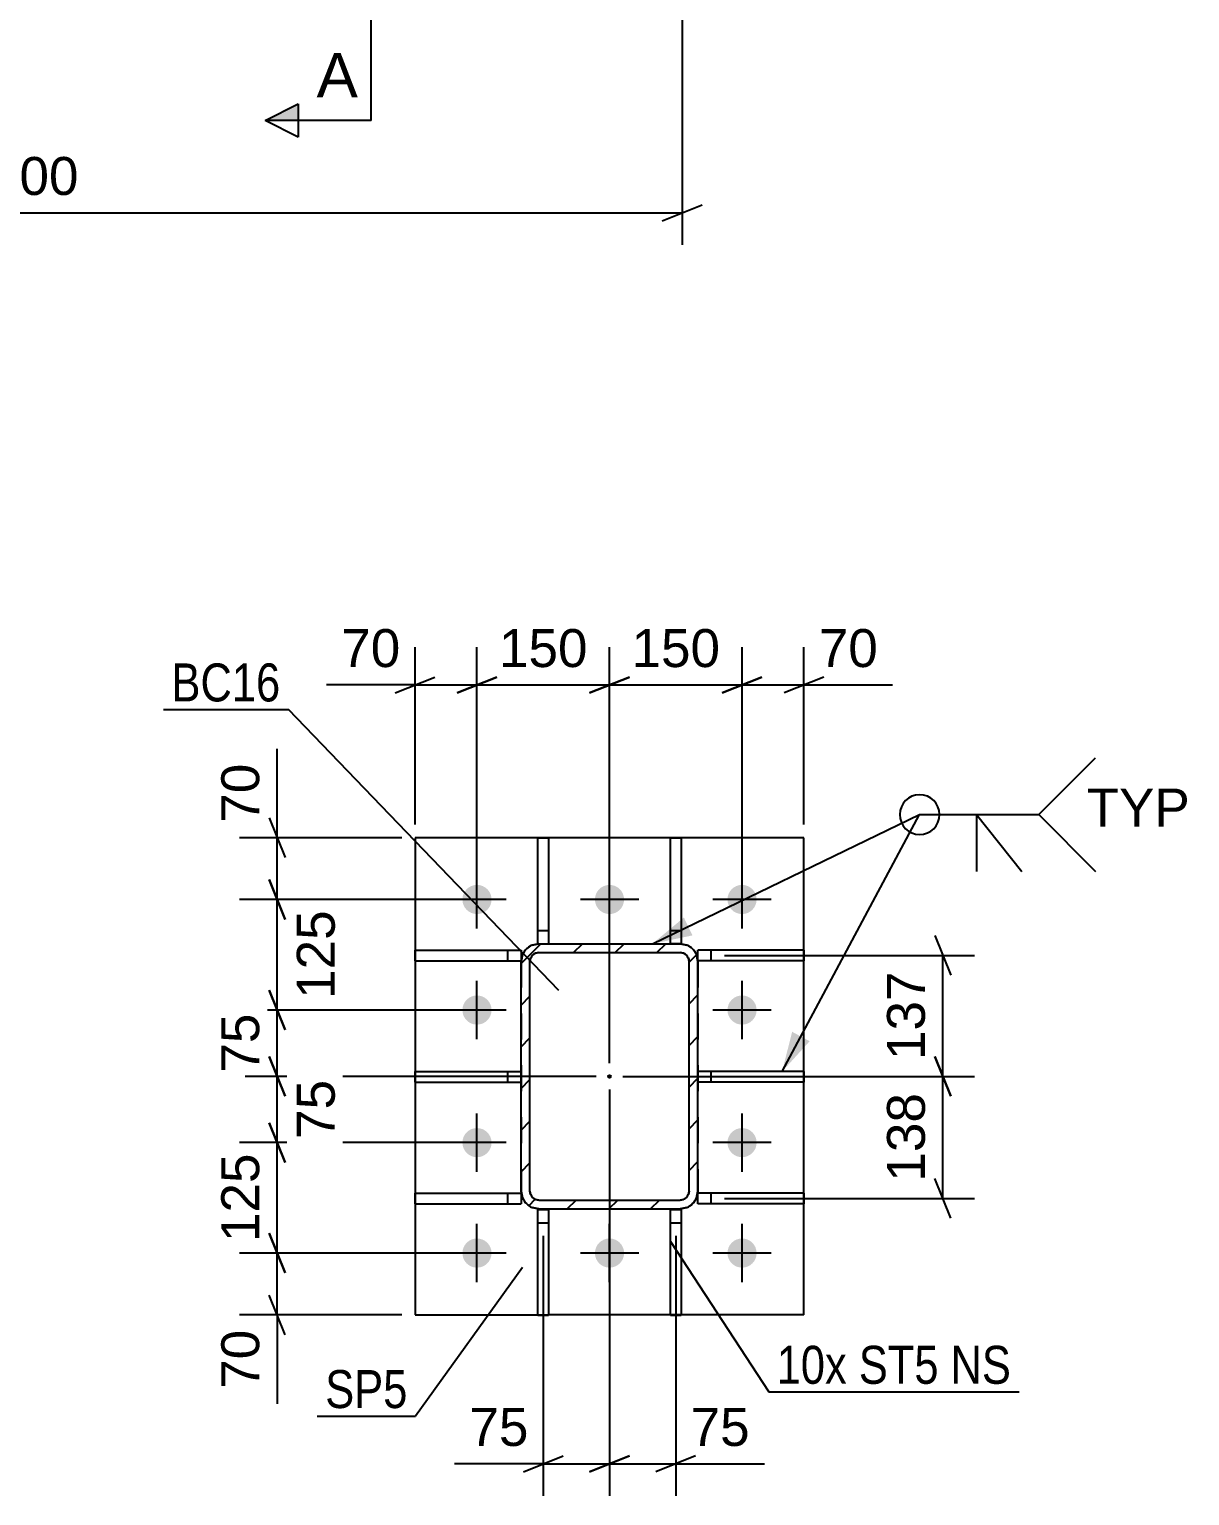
# Model space of a CAD drawing. Header units: millimetres. Extents: x 0 to 841, y 0 to 594.
# Drawn here: x 128.5 to 216, y 94.8 to 205.4 of the extents above; entities that cross this region are included whole.
import ezdxf

# ---------------------------------------------------------------- set-up
doc = ezdxf.new("R2010")
doc.units = ezdxf.units.MM
doc.linetypes.add('DXK_LINE_DOT2', pattern=[3.9198, 1.9599, -1.9599])
doc.linetypes.add('DXK_LINE_DOT3', pattern=[5.9187, 2.979, -0.9799, 0.9799, -0.9799])
doc.styles.add('Arial', font='ARIAL.TTF', dxfattribs={"height": 0.2})
doc.styles.add('Arial Narrow', font='ARIALN.TTF', dxfattribs={"height": 0.2})

# ---------------------------------------------------------------- blocks, each defined once
blk = doc.blocks.new('Part-284933679-8261 - 8215')
at = {"color": 2, "linetype": 'Continuous'}
for p, q in [((157.56, 135.18), (157.56, 135.98)), ((157.56, 135.98), (165.56, 135.98)), ((157.56, 135.18), (165.56, 135.18)), ((165.56, 135.98), (165.56, 135.18))]:
    blk.add_line(p, q, dxfattribs=at)
at = {"color": 7, "linetype": 'DXK_LINE_DOT2'}
blk.add_line((164.56, 135.18), (164.56, 135.98), dxfattribs=at)
blk = doc.blocks.new('Part-284933679-8221 - 8215')
at = {"linetype": 'Continuous'}
h = blk.add_hatch(dxfattribs=at)
h.set_pattern_fill('', scale=0.7, style=0, pattern_type=0)
h.set_pattern_definition([(45, (178.7942, 135.6407), (-1.57154, 1.57154), [])])
h.paths.add_polyline_path([(178.9, 135.13), (178.79, 135.64), (178.51, 136.07), (178.07, 136.36), (177.56, 136.46), (166.9, 136.46), (166.39, 136.36), (165.95, 136.07), (165.66, 135.64), (165.56, 135.13), (165.56, 117.8), (165.66, 117.29), (165.95, 116.85), (166.39, 116.57), (166.9, 116.46), (177.56, 116.46), (178.07, 116.57), (178.51, 116.85), (178.79, 117.29), (178.9, 117.8)])
h.paths.add_polyline_path([(178.18, 117.54), (178.03, 117.33), (177.82, 117.18), (177.56, 117.13), (166.9, 117.13), (166.64, 117.18), (166.42, 117.33), (166.28, 117.54), (166.23, 117.8), (166.23, 135.13), (166.28, 135.39), (166.42, 135.6), (166.64, 135.75), (166.9, 135.8), (177.56, 135.8), (177.82, 135.75), (178.03, 135.6), (178.18, 135.39), (178.23, 135.13), (178.23, 117.8)])
blk.add_hatch(color=246, dxfattribs=at).paths.add_polyline_path([(172.23, 126.36, -1), (172.23, 126.56, -1)])
at = {"color": 7, "linetype": 'DXK_LINE_DOT2'}
for p, q in [((166.39, 136.36), (166.9, 136.46)), ((166.9, 136.46), (177.56, 136.46)), ((177.56, 136.46), (178.07, 136.36)), ((165.56, 135.13), (165.66, 135.64)), ((165.56, 135.13), (165.56, 117.8)), ((166.28, 135.39), (166.23, 135.13)), ((166.23, 117.8), (166.23, 135.13)), ((166.9, 135.8), (166.64, 135.75)), ((166.9, 135.8), (177.56, 135.8)), ((177.82, 135.75), (177.56, 135.8)), ((178.23, 135.13), (178.18, 135.39)), ((178.23, 117.8), (178.23, 135.13)), ((178.79, 135.64), (178.9, 135.13)), ((178.9, 135.13), (178.9, 117.8)), ((165.66, 117.29), (165.56, 117.8)), ((166.23, 117.8), (166.28, 117.54)), ((178.18, 117.54), (178.23, 117.8)), ((178.9, 117.8), (178.79, 117.29)), ((166.9, 116.46), (166.39, 116.57)), ((166.64, 117.18), (166.9, 117.13)), ((166.9, 117.13), (177.56, 117.13)), ((166.9, 116.46), (177.56, 116.46)), ((177.56, 117.13), (177.82, 117.18)), ((178.07, 116.57), (177.56, 116.46))]:
    blk.add_line(p, q, dxfattribs=at)
at = {"color": 2, "linetype": 'Continuous'}
for p, q in [((166.9, 136.46), (166.39, 136.36)), ((166.9, 136.46), (177.56, 136.46)), ((178.07, 136.36), (177.56, 136.46)), ((165.66, 135.64), (165.56, 135.13)), ((165.56, 117.8), (165.56, 135.13)), ((166.23, 135.13), (166.28, 135.39)), ((166.23, 117.8), (166.23, 135.13)), ((166.64, 135.75), (166.9, 135.8)), ((166.9, 135.8), (177.56, 135.8)), ((177.56, 135.8), (177.82, 135.75)), ((178.18, 135.39), (178.23, 135.13)), ((178.23, 117.8), (178.23, 135.13)), ((178.9, 135.13), (178.79, 135.64)), ((178.9, 117.8), (178.9, 135.13)), ((165.56, 117.8), (165.66, 117.29)), ((166.28, 117.54), (166.23, 117.8)), ((178.23, 117.8), (178.18, 117.54)), ((178.79, 117.29), (178.9, 117.8)), ((166.39, 116.57), (166.9, 116.46)), ((166.9, 117.13), (166.64, 117.18)), ((166.9, 117.13), (177.56, 117.13)), ((166.9, 116.46), (177.56, 116.46)), ((177.82, 117.18), (177.56, 117.13)), ((177.56, 116.46), (178.07, 116.57))]:
    blk.add_line(p, q, dxfattribs=at)
at = {"color": 7, "linetype": 'DXK_LINE_DOT3'}
blk.add_line((172.23, 126.46), (172.23, 126.46), dxfattribs=at)
at = {"color": 246, "linetype": 'DXK_LINE_DOT2'}
blk.add_line((172.23, 126.46), (172.23, 126.46), dxfattribs=at)
at = {"color": 246, "linetype": 'Continuous'}
blk.add_circle((172.23, 126.46), 0.1, dxfattribs=at)
at = {"color": 7, "linetype": 'DXK_LINE_DOT2'}
for centre, radius, start, end in [((166.9, 135.13), 1.33, 112.5, 157.5), ((177.56, 135.13), 1.33, 22.5, 67.5), ((166.9, 135.13), 0.667, 112.5, 157.5), ((177.56, 135.13), 0.667, 22.5, 67.5), ((166.9, 117.8), 1.33, 202.5, 247.5), ((166.9, 117.8), 0.667, 202.5, 247.5), ((177.56, 117.8), 0.667, 292.5, 337.5), ((177.56, 117.8), 1.33, 292.5, 337.5)]:
    blk.add_arc(centre, radius, start, end, dxfattribs=at)
at = {"color": 2, "linetype": 'Continuous'}
for centre, radius, start, end in [((166.9, 135.13), 1.33, 112.5, 157.5), ((177.56, 135.13), 1.33, 22.5, 67.5), ((166.9, 135.13), 0.667, 112.5, 157.5), ((177.56, 135.13), 0.667, 22.5, 67.5), ((166.9, 117.8), 1.33, 202.5, 247.5), ((166.9, 117.8), 0.667, 202.5, 247.5), ((177.56, 117.8), 0.667, 292.5, 337.5), ((177.56, 117.8), 1.33, 292.5, 337.5)]:
    blk.add_arc(centre, radius, start, end, dxfattribs=at)
blk = doc.blocks.new('Part-284933679-8259 - 8215')
at = {"color": 2, "linetype": 'Continuous'}
for p, q in [((186.9, 117.65), (178.9, 117.65)), ((178.9, 116.85), (178.9, 117.65)), ((186.9, 117.65), (186.9, 116.85)), ((186.9, 116.85), (178.9, 116.85))]:
    blk.add_line(p, q, dxfattribs=at)
at = {"color": 7, "linetype": 'DXK_LINE_DOT2'}
blk.add_line((179.9, 116.85), (179.9, 117.65), dxfattribs=at)
blk = doc.blocks.new('Part-284933679-8243 - 8215')
at = {"color": 2, "linetype": 'Continuous'}
for p, q in [((157.56, 144.46), (157.56, 108.46)), ((186.9, 144.46), (157.56, 144.46)), ((186.9, 108.46), (186.9, 144.46)), ((157.56, 108.46), (166.83, 108.46)), ((176.83, 108.46), (167.63, 108.46)), ((186.9, 108.46), (177.63, 108.46))]:
    blk.add_line(p, q, dxfattribs=at)
at = {"color": 7, "linetype": 'DXK_LINE_DOT2'}
for p, q in [((166.83, 108.46), (167.63, 108.46)), ((177.63, 108.46), (176.83, 108.46))]:
    blk.add_line(p, q, dxfattribs=at)
blk = doc.blocks.new('Part-284933679-8257 - 8215')
at = {"color": 2, "linetype": 'Continuous'}
for p, q in [((186.9, 126.82), (178.9, 126.82)), ((186.9, 126.82), (186.9, 126.02)), ((186.9, 126.02), (178.9, 126.02))]:
    blk.add_line(p, q, dxfattribs=at)
at = {"color": 7, "linetype": 'DXK_LINE_DOT2'}
for p, q in [((178.9, 126.82), (178.9, 126.02)), ((179.9, 126.02), (179.9, 126.82))]:
    blk.add_line(p, q, dxfattribs=at)
blk = doc.blocks.new('Part-284933679-8258 - 8215')
at = {"color": 2, "linetype": 'Continuous'}
for p, q in [((186.9, 135.98), (178.9, 135.98)), ((178.9, 135.18), (178.9, 135.98)), ((186.9, 135.18), (178.9, 135.18)), ((186.9, 135.98), (186.9, 135.18))]:
    blk.add_line(p, q, dxfattribs=at)
at = {"color": 7, "linetype": 'DXK_LINE_DOT2'}
blk.add_line((179.9, 135.18), (179.9, 135.98), dxfattribs=at)
blk = doc.blocks.new('Part-284933679-8260 - 8215')
at = {"color": 2, "linetype": 'Continuous'}
for p, q in [((157.56, 126.02), (157.56, 126.82)), ((157.56, 126.82), (165.56, 126.82)), ((157.56, 126.02), (165.56, 126.02))]:
    blk.add_line(p, q, dxfattribs=at)
at = {"color": 7, "linetype": 'DXK_LINE_DOT2'}
for p, q in [((164.56, 126.02), (164.56, 126.82)), ((165.56, 126.82), (165.56, 126.02))]:
    blk.add_line(p, q, dxfattribs=at)
blk = doc.blocks.new('Part-284933679-8262 - 8215')
at = {"color": 2, "linetype": 'Continuous'}
for p, q in [((157.56, 116.85), (157.56, 117.65)), ((157.56, 117.65), (165.56, 117.65)), ((165.56, 117.65), (165.56, 116.85)), ((157.56, 116.85), (165.56, 116.85))]:
    blk.add_line(p, q, dxfattribs=at)
at = {"color": 7, "linetype": 'DXK_LINE_DOT2'}
blk.add_line((164.56, 116.85), (164.56, 117.65), dxfattribs=at)
blk = doc.blocks.new('Part-284933679-8263 - 8215')
at = {"color": 2, "linetype": 'Continuous'}
for p, q in [((166.83, 108.42), (166.83, 116.42)), ((166.83, 116.42), (167.63, 116.42)), ((167.63, 116.42), (167.63, 108.42)), ((167.63, 108.42), (166.83, 108.42))]:
    blk.add_line(p, q, dxfattribs=at)
at = {"color": 7, "linetype": 'DXK_LINE_DOT2'}
blk.add_line((166.83, 115.42), (167.63, 115.42), dxfattribs=at)
blk = doc.blocks.new('Part-284933679-8264 - 8215')
at = {"color": 2, "linetype": 'Continuous'}
for p, q in [((176.83, 108.42), (176.83, 116.42)), ((176.83, 116.42), (177.63, 116.42)), ((177.63, 116.42), (177.63, 108.42)), ((177.63, 108.42), (176.83, 108.42))]:
    blk.add_line(p, q, dxfattribs=at)
at = {"color": 7, "linetype": 'DXK_LINE_DOT2'}
blk.add_line((176.83, 115.42), (177.63, 115.42), dxfattribs=at)
blk = doc.blocks.new('Part-284933679-8265 - 8215')
at = {"color": 2, "linetype": 'Continuous'}
for p, q in [((166.83, 136.46), (166.83, 144.46)), ((166.83, 144.46), (167.63, 144.46)), ((167.63, 144.46), (167.63, 136.46)), ((166.9, 136.46), (166.83, 136.46))]:
    blk.add_line(p, q, dxfattribs=at)
at = {"color": 7, "linetype": 'DXK_LINE_DOT2'}
for p, q in [((166.83, 137.46), (167.63, 137.46)), ((166.83, 136.46), (167.63, 136.46))]:
    blk.add_line(p, q, dxfattribs=at)
blk = doc.blocks.new('Part-284933679-8266 - 8215')
at = {"color": 2, "linetype": 'Continuous'}
for p, q in [((176.83, 136.46), (176.83, 144.46)), ((176.83, 144.46), (177.63, 144.46)), ((177.63, 144.46), (177.63, 136.46)), ((177.63, 136.46), (177.56, 136.46))]:
    blk.add_line(p, q, dxfattribs=at)
at = {"color": 7, "linetype": 'DXK_LINE_DOT2'}
for p, q in [((176.83, 137.46), (177.63, 137.46)), ((177.56, 136.46), (176.83, 136.46))]:
    blk.add_line(p, q, dxfattribs=at)
blk = doc.blocks.new('Bolt-284933679-8295 - 8215')
at = {"linetype": 'Continuous'}
for points in [[(161.13, 139.8, -1), (163.33, 139.8, -1)], [(171.13, 139.8, -1), (173.33, 139.8, -1)], [(181.13, 139.8, -1), (183.33, 139.8, -1)], [(161.13, 131.46, -1), (163.33, 131.46, -1)], [(181.13, 131.46, -1), (183.33, 131.46, -1)], [(161.13, 121.46, -1), (163.33, 121.46, -1)], [(181.13, 121.46, -1), (183.33, 121.46, -1)], [(161.13, 113.13, -1), (163.33, 113.13, -1)], [(171.13, 113.13, -1), (173.33, 113.13, -1)], [(181.13, 113.13, -1), (183.33, 113.13, -1)]]:
    blk.add_hatch(color=1, dxfattribs=at).paths.add_polyline_path(points)
at = {"color": 1, "linetype": 'Continuous'}
for p, q in [((162.23, 137.6), (162.23, 142)), ((172.23, 137.6), (172.23, 142)), ((182.23, 137.6), (182.23, 142)), ((164.43, 139.8), (160.03, 139.8)), ((174.43, 139.8), (170.03, 139.8)), ((184.43, 139.8), (180.03, 139.8)), ((162.23, 129.26), (162.23, 133.66)), ((182.23, 129.26), (182.23, 133.66)), ((164.43, 131.46), (160.03, 131.46)), ((184.43, 131.46), (180.03, 131.46)), ((162.23, 119.26), (162.23, 123.66)), ((182.23, 119.26), (182.23, 123.66)), ((164.43, 121.46), (160.03, 121.46)), ((184.43, 121.46), (180.03, 121.46)), ((162.23, 110.93), (162.23, 115.33)), ((172.23, 110.93), (172.23, 115.33)), ((182.23, 110.93), (182.23, 115.33)), ((164.43, 113.13), (160.03, 113.13)), ((174.43, 113.13), (170.03, 113.13)), ((184.43, 113.13), (180.03, 113.13))]:
    blk.add_line(p, q, dxfattribs=at)
blk = doc.blocks.new('StraightDimension-284933679-2320 - 1918')
at = {"color": 7, "linetype": 'Continuous'}
for p, q in [((77.71, 256.8), (77.71, 189.19)), ((177.71, 256.8), (177.71, 189.19)), ((79.21, 192.19), (76.21, 190.99)), ((77.71, 191.59), (177.71, 191.59)), ((176.21, 190.99), (179.21, 192.19))]:
    blk.add_line(p, q, dxfattribs=at)
at = {"color": 0}
blk.add_wipeout([(132.75, 192.34), (132.75, 196.54), (122.66, 196.54), (122.66, 192.34)], dxfattribs=at)
at = {"color": 3, "style": 'Arial'}
blk.add_text('1500', height=2.865, dxfattribs=at).set_placement((123.26, 192.94))
blk = doc.blocks.new('StraightDimension-284933679-10790 - 8215')
at = {"color": 7, "linetype": 'Continuous'}
for p, q in [((157.56, 145.46), (157.56, 158.83)), ((162.23, 140.8), (162.23, 158.83)), ((157.56, 155.98), (150.87, 155.98)), ((157.56, 155.98), (150.87, 155.98)), ((156.06, 155.38), (159.06, 156.58)), ((157.56, 155.98), (162.23, 155.98)), ((163.73, 156.58), (160.73, 155.38))]:
    blk.add_line(p, q, dxfattribs=at)
at = {"color": 0}
blk.add_wipeout([(157.04, 156.73), (157.04, 160.93), (151.39, 160.93), (151.39, 156.73)], dxfattribs=at)
at = {"color": 3, "style": 'Arial'}
blk.add_text('70', height=2.865, dxfattribs=at).set_placement((151.99, 157.33))
blk = doc.blocks.new('StraightDimension-284933679-10788 - 8215')
at = {"color": 7, "linetype": 'Continuous'}
for p, q in [((172.23, 127.46), (172.23, 158.83)), ((182.23, 140.8), (182.23, 158.83)), ((170.73, 155.38), (173.73, 156.58)), ((172.23, 155.98), (182.23, 155.98)), ((183.73, 156.58), (180.73, 155.38))]:
    blk.add_line(p, q, dxfattribs=at)
at = {"color": 0}
blk.add_wipeout([(181.16, 156.73), (181.16, 160.93), (173.29, 160.93), (173.29, 156.73)], dxfattribs=at)
at = {"color": 3, "style": 'Arial'}
blk.add_text('150', height=2.865, dxfattribs=at).set_placement((173.89, 157.33))
blk = doc.blocks.new('StraightDimension-284933679-21764 - 8215')
at = {"color": 7, "linetype": 'Continuous'}
for p, q in [((146.55, 122.96), (147.75, 119.96)), ((161.23, 121.46), (144.3, 121.46)), ((147.15, 113.13), (147.15, 121.46)), ((147.75, 111.63), (146.55, 114.63)), ((161.23, 113.13), (144.3, 113.13))]:
    blk.add_line(p, q, dxfattribs=at)
at = {"color": 0}
blk.add_wipeout([(146.4, 121.23), (142.2, 121.23), (142.2, 113.36), (146.4, 113.36)], dxfattribs=at)
at = {"color": 3, "style": 'Arial'}
blk.add_text('125', height=2.865, rotation=90.0002, dxfattribs=at).set_placement((145.8, 113.96))
blk = doc.blocks.new('StraightDimension-284933679-21765 - 8215')
at = {"color": 7, "linetype": 'Continuous'}
for p, q in [((146.55, 114.63), (147.75, 111.63)), ((161.23, 113.13), (144.3, 113.13)), ((147.15, 108.46), (147.15, 113.13)), ((147.75, 106.96), (146.55, 109.96)), ((156.56, 108.46), (144.3, 108.46)), ((147.15, 108.46), (147.15, 101.77)), ((147.15, 108.46), (147.15, 101.77))]:
    blk.add_line(p, q, dxfattribs=at)
at = {"color": 0}
blk.add_wipeout([(146.4, 107.94), (142.2, 107.94), (142.2, 102.29), (146.4, 102.29)], dxfattribs=at)
at = {"color": 3, "style": 'Arial'}
blk.add_text('70', height=2.865, rotation=90.0002, dxfattribs=at).set_placement((145.8, 102.89))
blk = doc.blocks.new('StraightDimension-284933679-10787 - 8215')
at = {"color": 7, "linetype": 'Continuous'}
for p, q in [((182.23, 140.8), (182.23, 158.83)), ((186.9, 145.46), (186.9, 158.83)), ((180.73, 155.38), (183.73, 156.58)), ((182.23, 155.98), (186.9, 155.98)), ((188.4, 156.58), (185.4, 155.38)), ((186.9, 155.98), (193.59, 155.98)), ((186.9, 155.98), (193.59, 155.98))]:
    blk.add_line(p, q, dxfattribs=at)
at = {"color": 0}
blk.add_wipeout([(193.07, 156.73), (193.07, 160.93), (187.42, 160.93), (187.42, 156.73)], dxfattribs=at)
at = {"color": 3, "style": 'Arial'}
blk.add_text('70', height=2.865, dxfattribs=at).set_placement((188.02, 157.33))
blk = doc.blocks.new('StraightDimension-284933679-10789 - 8215')
at = {"color": 7, "linetype": 'Continuous'}
for p, q in [((162.23, 140.8), (162.23, 158.83)), ((172.23, 127.46), (172.23, 158.83)), ((160.73, 155.38), (163.73, 156.58)), ((162.23, 155.98), (172.23, 155.98)), ((173.73, 156.58), (170.73, 155.38))]:
    blk.add_line(p, q, dxfattribs=at)
at = {"color": 0}
blk.add_wipeout([(171.16, 156.73), (171.16, 160.93), (163.29, 160.93), (163.29, 156.73)], dxfattribs=at)
at = {"color": 3, "style": 'Arial'}
blk.add_text('150', height=2.865, dxfattribs=at).set_placement((163.89, 157.33))
blk = doc.blocks.new('StraightDimension-284933679-10829 - 8215')
at = {"color": 7, "linetype": 'Continuous'}
for p, q in [((172.23, 125.46), (172.23, 94.83)), ((177.23, 114.42), (177.23, 94.83)), ((170.73, 96.63), (173.73, 97.83)), ((178.73, 97.83), (175.73, 96.63)), ((172.23, 97.23), (177.23, 97.23)), ((177.23, 97.23), (183.93, 97.23)), ((177.23, 97.23), (183.93, 97.23))]:
    blk.add_line(p, q, dxfattribs=at)
at = {"color": 0}
blk.add_wipeout([(183.4, 97.98), (183.4, 102.18), (177.75, 102.18), (177.75, 97.98)], dxfattribs=at)
at = {"color": 3, "style": 'Arial'}
blk.add_text('75', height=2.865, dxfattribs=at).set_placement((178.35, 98.58))
blk = doc.blocks.new('StraightDimension-284933679-10830 - 8215')
at = {"color": 7, "linetype": 'Continuous'}
for p, q in [((172.23, 125.46), (172.23, 94.83)), ((167.23, 114.42), (167.23, 94.83)), ((165.73, 96.63), (168.73, 97.83)), ((173.73, 97.83), (170.73, 96.63)), ((167.23, 97.23), (160.53, 97.23)), ((167.23, 97.23), (160.53, 97.23)), ((167.23, 97.23), (172.23, 97.23))]:
    blk.add_line(p, q, dxfattribs=at)
at = {"color": 0}
blk.add_wipeout([(166.7, 97.98), (166.7, 102.18), (161.06, 102.18), (161.06, 97.98)], dxfattribs=at)
at = {"color": 3, "style": 'Arial'}
blk.add_text('75', height=2.865, dxfattribs=at).set_placement((161.66, 98.58))
blk = doc.blocks.new('StraightDimension-284933679-10842 - 8215')
at = {"color": 7, "linetype": 'Continuous'}
for p, q in [((196.78, 137.08), (197.98, 134.08)), ((180.9, 135.58), (199.78, 135.58)), ((197.38, 126.46), (197.38, 135.58)), ((197.98, 124.96), (196.78, 127.96)), ((173.23, 126.46), (199.78, 126.46))]:
    blk.add_line(p, q, dxfattribs=at)
at = {"color": 0}
blk.add_wipeout([(196.63, 134.96), (192.43, 134.96), (192.43, 127.09), (196.63, 127.09)], dxfattribs=at)
at = {"color": 3, "style": 'Arial'}
blk.add_text('137', height=2.865, rotation=90.0002, dxfattribs=at).set_placement((196.03, 127.69))
blk = doc.blocks.new('StraightDimension-284933679-10843 - 8215')
at = {"color": 7, "linetype": 'Continuous'}
for p, q in [((196.78, 127.96), (197.98, 124.96)), ((173.23, 126.46), (199.78, 126.46)), ((197.38, 117.25), (197.38, 126.46)), ((197.98, 115.75), (196.78, 118.75)), ((180.9, 117.25), (199.78, 117.25))]:
    blk.add_line(p, q, dxfattribs=at)
at = {"color": 0}
blk.add_wipeout([(196.63, 125.79), (192.43, 125.79), (192.43, 117.92), (196.63, 117.92)], dxfattribs=at)
at = {"color": 3, "style": 'Arial'}
blk.add_text('138', height=2.865, rotation=90.0002, dxfattribs=at).set_placement((196.03, 118.52))
blk = doc.blocks.new('StraightDimension-284933679-21760 - 8215')
at = {"color": 7, "linetype": 'Continuous'}
for p, q in [((147.15, 144.46), (147.15, 151.16)), ((147.15, 144.46), (147.15, 151.16)), ((146.55, 145.96), (147.75, 142.96)), ((156.56, 144.46), (144.3, 144.46)), ((147.15, 139.8), (147.15, 144.46)), ((147.75, 138.3), (146.55, 141.3)), ((161.23, 139.8), (144.3, 139.8))]:
    blk.add_line(p, q, dxfattribs=at)
at = {"color": 0}
blk.add_wipeout([(146.4, 150.64), (142.2, 150.64), (142.2, 144.99), (146.4, 144.99)], dxfattribs=at)
at = {"color": 3, "style": 'Arial'}
blk.add_text('70', height=2.865, rotation=90.0002, dxfattribs=at).set_placement((145.8, 145.59))
blk = doc.blocks.new('StraightDimension-284933679-21761 - 8215')
at = {"color": 7, "linetype": 'Continuous'}
for p, q in [((146.55, 141.3), (147.75, 138.3)), ((161.23, 139.8), (144.75, 139.8)), ((147.15, 131.46), (147.15, 139.8)), ((147.75, 129.96), (146.55, 132.96)), ((161.23, 131.46), (144.75, 131.46))]:
    blk.add_line(p, q, dxfattribs=at)
at = {"color": 0}
blk.add_wipeout([(152.1, 139.57), (147.9, 139.57), (147.9, 131.69), (152.1, 131.69)], dxfattribs=at)
at = {"color": 3, "style": 'Arial'}
blk.add_text('125', height=2.865, rotation=90.0002, dxfattribs=at).set_placement((151.5, 132.3))
blk = doc.blocks.new('StraightDimension-284933679-21762 - 8215')
at = {"color": 7, "linetype": 'Continuous'}
for p, q in [((146.55, 132.96), (147.75, 129.96)), ((161.23, 131.46), (144.3, 131.46)), ((147.15, 126.46), (147.15, 131.46)), ((147.75, 124.96), (146.55, 127.96)), ((171.23, 126.46), (144.3, 126.46))]:
    blk.add_line(p, q, dxfattribs=at)
at = {"color": 0}
blk.add_wipeout([(146.4, 131.79), (142.2, 131.79), (142.2, 126.14), (146.4, 126.14)], dxfattribs=at)
at = {"color": 3, "style": 'Arial'}
blk.add_text('75', height=2.865, rotation=90.0002, dxfattribs=at).set_placement((145.8, 126.74))
blk = doc.blocks.new('StraightDimension-284933679-21763 - 8215')
at = {"color": 7, "linetype": 'Continuous'}
for p, q in [((146.55, 127.96), (147.75, 124.96)), ((171.23, 126.46), (144.75, 126.46)), ((147.15, 121.46), (147.15, 126.46)), ((147.75, 119.96), (146.55, 122.96)), ((161.23, 121.46), (144.75, 121.46))]:
    blk.add_line(p, q, dxfattribs=at)
at = {"color": 0}
blk.add_wipeout([(152.1, 126.79), (147.9, 126.79), (147.9, 121.14), (152.1, 121.14)], dxfattribs=at)
at = {"color": 3, "style": 'Arial'}
blk.add_text('75', height=2.865, rotation=90.0002, dxfattribs=at).set_placement((151.5, 121.74))
blk = doc.blocks.new('SectionMark-284933679-2541 - 1918')
at = {"linetype": 'Continuous'}
blk.add_hatch(color=6, dxfattribs=at).paths.add_polyline_path([(148.74, 199.81), (148.74, 198.56), (146.24, 198.56)])
at = {"color": 6, "linetype": 'Continuous'}
for p, q in [((154.24, 198.56), (154.24, 206.56)), ((146.24, 198.56), (148.74, 199.81)), ((148.74, 199.81), (148.74, 197.31)), ((154.24, 198.56), (146.24, 198.56)), ((148.74, 197.31), (146.24, 198.56))]:
    blk.add_line(p, q, dxfattribs=at)
at = {"color": 0, "linetype": 'Continuous'}
blk.add_wipeout([(153.24, 200.31), (153.24, 203.81), (150.13, 203.81), (150.13, 200.31)], dxfattribs=at)
at = {"color": 3, "linetype": 'Continuous', "style": 'Arial'}
blk.add_text('A', height=3.34, rotation=-0.0115, dxfattribs=at).set_placement((150.13, 200.31))
blk = doc.blocks.new('MarkSet-284933679-10431 - 8215')
at = {"color": 30, "linetype": 'Continuous'}
for p, q in [((176.83, 114), (184.24, 102.67)), ((184.24, 102.67), (203.13, 102.67))]:
    blk.add_line(p, q, dxfattribs=at)
at = {"color": 0}
for points in [[(190.14, 103.27), (190.14, 106.27), (184.84, 106.27), (184.84, 103.27)], [(197.06, 103.27), (197.06, 106.27), (191.04, 106.27), (191.04, 103.27)], [(202.53, 103.27), (202.53, 106.27), (197.96, 106.27), (197.96, 103.27)]]:
    blk.add_wipeout(points, dxfattribs=at)
for points in [[(190.14, 103.27), (190.14, 106.27), (184.84, 106.27), (184.84, 103.27)], [(197.06, 103.27), (197.06, 106.27), (191.04, 106.27), (191.04, 103.27)], [(202.53, 103.27), (202.53, 106.27), (197.96, 106.27), (197.96, 103.27)]]:
    blk.add_wipeout(points, dxfattribs=at)
at = {"color": 3, "style": 'Arial Narrow'}
for s, p in [('10x', (184.84, 103.27)), ('ST5', (191.04, 103.27)), ('NS', (197.96, 103.27))]:
    blk.add_text(s, height=2.863, dxfattribs=at).set_placement(p)
blk = doc.blocks.new('Mark-284933679-10407 - 8215')
at = {"color": 30, "linetype": 'Continuous'}
for p in [(138.58, 154.14), (168.4, 132.93)]:
    blk.add_line(p, (148, 154.14), dxfattribs=at)
at = {"color": 0}
blk.add_wipeout([(147.4, 154.74), (147.4, 157.74), (139.18, 157.74), (139.18, 154.74)], dxfattribs=at)
blk.add_wipeout([(147.4, 154.74), (147.4, 157.74), (139.18, 157.74), (139.18, 154.74)], dxfattribs=at)
at = {"color": 3, "style": 'Arial Narrow'}
blk.add_text('BC16', height=2.863, dxfattribs=at).set_placement((139.18, 154.74))
blk = doc.blocks.new('Mark-284933679-10410 - 8215')
at = {"color": 30, "linetype": 'Continuous'}
for p in [(165.67, 112.03), (150.18, 100.84)]:
    blk.add_line(p, (157.59, 100.84), dxfattribs=at)
at = {"color": 0}
blk.add_wipeout([(156.99, 101.44), (156.99, 104.44), (150.78, 104.44), (150.78, 101.44)], dxfattribs=at)
blk.add_wipeout([(156.99, 101.44), (156.99, 104.44), (150.78, 104.44), (150.78, 101.44)], dxfattribs=at)
at = {"color": 3, "style": 'Arial Narrow'}
blk.add_text('SP5', height=2.863, dxfattribs=at).set_placement((150.78, 101.44))
blk = doc.blocks.new('WeldMark-284933679-10872 - 8215')
at = {"linetype": 'Continuous'}
for points in [[(178.49, 137.09), (175.47, 136.46), (177.84, 138.44)], [(178.49, 137.09), (175.47, 136.46), (177.84, 138.44)], [(187.33, 129.11), (185.25, 126.82), (186.01, 129.82)], [(187.33, 129.11), (185.25, 126.82), (186.01, 129.82)]]:
    blk.add_hatch(color=30, dxfattribs=at).paths.add_polyline_path(points)
at = {"color": 30, "linetype": 'Continuous'}
for p, q in [((175.47, 136.46), (195.63, 146.2)), ((175.47, 136.46), (195.63, 146.2)), ((185.25, 126.82), (195.63, 146.2)), ((185.25, 126.82), (195.63, 146.2)), ((195.63, 146.2), (204.63, 146.2))]:
    blk.add_line(p, q, dxfattribs=at)
at = {"color": 3, "linetype": 'Continuous'}
for q in [(203.34, 141.91), (199.91, 141.91)]:
    blk.add_line((199.91, 146.2), q, dxfattribs=at)
for start, end in [(90, 270), (270, 90)]:
    blk.add_arc((195.63, 146.2), 1.5, start, end, dxfattribs=at)
at = {"color": 0, "linetype": 'Continuous'}
blk.add_wipeout([(216, 145.3), (216, 148.3), (208.23, 148.3), (208.23, 145.3)], dxfattribs=at)
blk.add_wipeout([(216, 145.3), (216, 148.3), (208.23, 148.3), (208.23, 145.3)], dxfattribs=at)
at = {"color": 3, "linetype": 'Continuous'}
for q in [(208.91, 150.48), (208.91, 141.91)]:
    blk.add_line((204.63, 146.2), q, dxfattribs=at)
at = {"color": 3, "linetype": 'Continuous', "style": 'Arial'}
blk.add_text('TYP', height=2.865, dxfattribs=at).set_placement((208.23, 145.3))

msp = doc.modelspace()

# ---------------------------------------------------------------- block references
for name in ['StraightDimension-284933679-2320 - 1918', 'Part-284933679-8243 - 8215', 'Part-284933679-8265 - 8215', 'Part-284933679-8266 - 8215', 'Bolt-284933679-8295 - 8215', 'Part-284933679-8221 - 8215', 'Part-284933679-8261 - 8215', 'Part-284933679-8258 - 8215', 'Part-284933679-8260 - 8215', 'Part-284933679-8257 - 8215', 'Part-284933679-8262 - 8215', 'Part-284933679-8259 - 8215', 'Part-284933679-8263 - 8215', 'Part-284933679-8264 - 8215']:
    msp.add_blockref(name, (0, 0))

# ---------------------------------------------------------------- next in the draw order: block references
for name in ['SectionMark-284933679-2541 - 1918', 'StraightDimension-284933679-10790 - 8215', 'StraightDimension-284933679-10788 - 8215', 'StraightDimension-284933679-10829 - 8215', 'StraightDimension-284933679-21764 - 8215']:
    msp.add_blockref(name, (0, 0))

# ---------------------------------------------------------------- next in the draw order: block references
for name in ['StraightDimension-284933679-10789 - 8215', 'StraightDimension-284933679-10787 - 8215', 'StraightDimension-284933679-21765 - 8215', 'MarkSet-284933679-10431 - 8215']:
    msp.add_blockref(name, (0, 0))

# ---------------------------------------------------------------- next in the draw order: block references
for name in ['StraightDimension-284933679-21760 - 8215', 'StraightDimension-284933679-10830 - 8215']:
    msp.add_blockref(name, (0, 0))

# ---------------------------------------------------------------- next in the draw order: block references
for name in ['StraightDimension-284933679-21761 - 8215', 'StraightDimension-284933679-10842 - 8215', 'Mark-284933679-10410 - 8215']:
    msp.add_blockref(name, (0, 0))

# ---------------------------------------------------------------- next in the draw order: block references
for name in ['StraightDimension-284933679-21762 - 8215', 'StraightDimension-284933679-10843 - 8215']:
    msp.add_blockref(name, (0, 0))

# ---------------------------------------------------------------- next in the draw order: block references
for name in ['Mark-284933679-10407 - 8215', 'WeldMark-284933679-10872 - 8215', 'StraightDimension-284933679-21763 - 8215']:
    msp.add_blockref(name, (0, 0))

doc.saveas('drawing.dxf')
